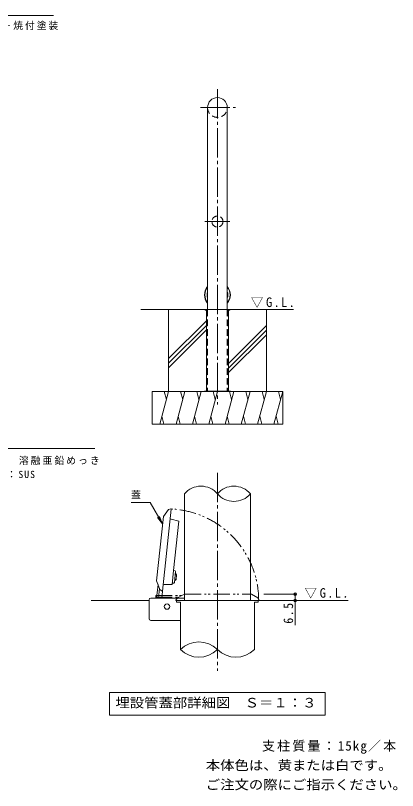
# Model space of a CAD drawing. Units: millimetres, scale not verified, with parts at other scales. Extents: x -1722 to 1780, y -1361 to 1312.
# Drawn here: x 610 to 1780, y -1112 to 1265 of the extents above; entities that cross this region are included whole.
import ezdxf
from ezdxf.enums import TextEntityAlignment as Align

# ---------------------------------------------------------------- set-up
doc = ezdxf.new("R2010")
doc.units = ezdxf.units.MM
doc.header["$LTSCALE"] = 10
doc.header["$PDMODE"] = 32
doc.header["$PDSIZE"] = 8
for name, pattern in [('CHAIN2', [12, 9, -1, 1, -1]), ('DASHED2', [3, 2, -1]), ('DOUBLE_CHAIN1', [8.8, 5, -1, 0.6, -0.6, 0.6, -1])]:
    doc.linetypes.add(name, pattern=pattern)
for name, color, linetype, lineweight in [('C-0', 4, 'Continuous', 9), ('C-1', 7, 'Continuous', 9), ('C-2', 3, 'Continuous', 9), ('C-3', 3, 'DASHED2', 9), ('C-5', 7, 'Continuous', 9), ('C-E', 6, 'Continuous', 5), ('D-0', 4, 'Continuous', 9), ('D-1', 3, 'Continuous', 9), ('D-4', 7, 'Continuous', 9), ('D-5', 7, 'Continuous', 9), ('D-6', 2, 'Continuous', 9), ('D-9', 7, 'Continuous', 9), ('D-B', 2, 'Continuous', 9), ('D-E', 4, 'Continuous', 9)]:
    doc.layers.add(name, color=color, linetype=linetype, lineweight=lineweight)
doc.layers.add('F-5', color=2, linetype='Continuous')
doc.styles.add('ＭＳ ゴシック', font='')
doc.styles.get('ＭＳ ゴシック').set_extended_font_data('MS Gothic')

msp = doc.modelspace()

# ---------------------------------------------------------------- linework, layer by layer
at = {"layer": 'C-0', "color": 7, "linetype": 'CHAIN2'}
for p, q in [((1228.39, 1039.42), (1228.39, 72.15)), ((1176.51, 982.9), (1283.53, 982.91)), ((1189.61, 633.16), (1266.73, 633.16))]:
    msp.add_line(p, q, dxfattribs=at)
at = {"layer": 'C-0'}
for p, q in [((1190.89, 363.17), (1190.89, 361.67)), ((1190.89, 363.17), (1190.89, 361.67)), ((1190.89, 363.17), (1265.89, 363.17)), ((1190.89, 361.67), (1194.39, 361.67)), ((1194.39, 361.67), (1194.39, 113.17)), ((1262.39, 361.67), (1262.39, 113.17)), ((1265.89, 361.67), (1262.39, 361.67)), ((1265.89, 363.17), (1265.89, 361.67))]:
    msp.add_line(p, q, dxfattribs=at)
at = {"layer": 'C-0', "linetype": 'DASHED2'}
for p, q in [((1195.89, 361.67), (1195.89, 113.17)), ((1260.89, 361.67), (1260.89, 113.17))]:
    msp.add_line(p, q, dxfattribs=at)
for centre, start, end in [((1194.39, 361.67), 0, 90), ((1262.39, 361.67), 90, 180)]:
    msp.add_arc(centre, 1.5, start, end, dxfattribs=at)
at = {"layer": 'C-0'}
for major_axis, start_param, end_param in [((-4.16, 39.58), 0.7667625, 2.1642506), ((-4.06, 38.59), 0.7980163, 2.132987), ((-4.16, 39.58), 3.9038804, 5.3103083), ((-4.06, 38.59), 3.9348512, 5.2793375), ((-3.35, 31.83), 1.154745, 1.7762584), ((-3.35, 31.83), 4.2848321, 4.9293566)]:
    msp.add_ellipse((1228.45, 408.15), major_axis=major_axis, ratio=0.9945, start_param=start_param, end_param=end_param, dxfattribs=at)
at = {"layer": 'C-1', "color": 3}
for p, q in [((1198.14, 468.15), (1198.14, 363.17)), ((1258.64, 452.65), (1258.64, 363.17))]:
    msp.add_line(p, q, dxfattribs=at)
at = {"layer": 'C-1'}
for p, q in [((1188.39, 113.17), (1188.39, 111.67)), ((1268.39, 113.17), (1188.39, 113.17)), ((1215.89, 113.17), (1215.89, 111.67)), ((1240.89, 113.17), (1240.89, 111.67)), ((1268.39, 113.17), (1268.39, 111.67))]:
    msp.add_line(p, q, dxfattribs=at)
at = {"layer": 'C-2'}
for p, q in [((1198.14, 982.91), (1198.14, 433.78)), ((1258.64, 982.91), (1258.64, 433.85))]:
    msp.add_line(p, q, dxfattribs=at)
at = {"layer": 'C-2', "linetype": 'DASHED2'}
msp.add_circle((1228.39, 633.16), 17, dxfattribs=at)
at = {"layer": 'C-2'}
msp.add_arc((1228.39, 982.91), 30.25, 0, 180, dxfattribs=at)
at = {"layer": 'C-2', "linetype": 'DASHED2'}
msp.add_arc((1228.39, 982.91), 30.25, 180.00047, 0.00047, dxfattribs=at)
at = {"layer": 'C-3'}
for p, q in [((1198.14, 363.17), (1198.14, 113.17)), ((1258.64, 363.17), (1258.64, 113.17))]:
    msp.add_line(p, q, dxfattribs=at)
at = {"layer": 'C-5'}
for p, q in [((162.75, 1265.08), (726.12, 1265.09)), ((398.33, -63.29), (852.54, -63.29))]:
    msp.add_line(p, q, dxfattribs=at)
at = {"layer": 'C-E'}
for p, q in [((994.18, 363.17), (1190.89, 363.17)), ((1078.39, 111.67), (1078.39, 363.17)), ((1265.89, 363.17), (1461.79, 363.17)), ((1378.39, 111.67), (1378.39, 363.17)), ((1194.39, 328.98), (1078.39, 212.98)), ((1194.39, 314.83), (1078.39, 198.83)), ((1378.39, 314.09), (1262.39, 198.09)), ((1194.39, 300.69), (1078.39, 184.69)), ((1378.39, 299.95), (1262.39, 183.95)), ((1378.39, 285.81), (1262.39, 169.81)), ((1028.39, 111.67), (1428.39, 111.67)), ((1028.39, 11.67), (1028.39, 111.67)), ((1078.39, 111.67), (1051.6, 11.67)), ((1065.34, 111.67), (1071.87, 87.32)), ((1128.39, 111.67), (1101.6, 11.67)), ((1115.34, 111.67), (1121.87, 87.32)), ((1178.39, 111.67), (1151.6, 11.67)), ((1165.34, 111.67), (1171.87, 87.32)), ((1228.39, 111.67), (1201.6, 11.67)), ((1215.34, 111.67), (1221.87, 87.32)), ((1278.39, 111.67), (1251.6, 11.67)), ((1265.34, 111.67), (1271.87, 87.32)), ((1328.39, 111.67), (1301.6, 11.67)), ((1315.34, 111.67), (1321.87, 87.32)), ((1378.39, 111.67), (1351.6, 11.67)), ((1365.34, 111.67), (1371.87, 87.32)), ((1428.39, 111.67), (1401.6, 11.67)), ((1415.34, 111.67), (1421.87, 87.32)), ((1428.39, 11.67), (1428.39, 111.67)), ((1064.65, 11.67), (1058.12, 36.02)), ((1114.65, 11.67), (1108.12, 36.02)), ((1164.65, 11.67), (1158.12, 36.02)), ((1214.65, 11.67), (1208.12, 36.02)), ((1264.65, 11.67), (1258.12, 36.02)), ((1314.65, 11.67), (1308.12, 36.02)), ((1364.65, 11.67), (1358.12, 36.02)), ((1414.65, 11.67), (1408.12, 36.02)), ((1028.39, 11.67), (1428.39, 11.67))]:
    msp.add_line(p, q, dxfattribs=at)
at = {"layer": 'D-0', "color": 7, "linetype": 'CHAIN2'}
msp.add_line((1228.39, -137.09), (1228.39, -744.78), dxfattribs=at)
at = {"layer": 'D-0'}
for p, q in [((1060.47, -500.09), (1086.88, -248.77)), ((1078.09, -250.22), (1062.72, -271.37)), ((1086.05, -248.06), (1078.09, -250.22)), ((1042.01, -468.39), (1062.72, -271.37)), ((1086.56, -279.79), (1109.86, -285.23)), ((1042.01, -468.39), (1045.96, -478.66)), ((1065.48, -480.29), (1089.41, -479.82)), ((1103.39, -529.41), (1103.39, -534.41)), ((1103.39, -529.41), (1352.64, -529.41)), ((1103.39, -534.41), (1115.06, -534.41)), ((1115.06, -534.41), (1115.06, -679.64)), ((1341.73, -534.41), (1353.39, -534.41)), ((1341.73, -534.41), (1341.73, -679.64)), ((1353.39, -529.41), (1353.39, -534.41)), ((1353.39, -529.41), (1353.39, -534.41))]:
    msp.add_line(p, q, dxfattribs=at)
at = {"layer": 'D-0', "linetype": 'DOUBLE_CHAIN1'}
for p, q in [((1128.37, -509.41), (1121.84, -512.74)), ((1128.37, -509.41), (1332.63, -509.41)), ((1102.04, -529.41), (1354.75, -529.41))]:
    msp.add_line(p, q, dxfattribs=at)
at = {"layer": 'D-0'}
msp.add_lwpolyline([(1109.86, -285.23), (1093.89, -437.21), (1093.87, -437.39)], dxfattribs=at)
at = {"layer": 'D-0', "linetype": 'DOUBLE_CHAIN1'}
for points in [[(1121.84, -512.74), (1106, -520.82), (1101.42, -528.5)], [(1355.37, -528.5), (1352.39, -520.82), (1332.63, -509.41)]]:
    msp.add_lwpolyline(points, dxfattribs=at)
at = {"layer": 'D-0'}
for centre, radius, start, end in [((1086.22, -248.7), 0.667, 354, 105.20602), ((1087.32, -276.55), 3.33, 174, 256.87498), ((1065.55, -483.63), 3.33, 91.12502, 174), ((1059.8, -500.02), 0.667, 242.79398, 354), ((1102.04, -528.74), 0.667, 158.79398, 270), ((1171.73, -736.79), 80.48, 45.23975, 134.76025), ((1171.73, -622.5), 80.48, 225.23975, 314.76025), ((1285.06, -622.5), 80.48, 225.23975, 314.76025)]:
    msp.add_arc(centre, radius, start, end, dxfattribs=at)
at = {"layer": 'D-0', "linetype": 'DOUBLE_CHAIN1'}
for centre, radius, start, end in [((1073.4, -529.41), 281.35, 0, 87.23974), ((1354.75, -528.74), 0.667, 270, 21.20602)]:
    msp.add_arc(centre, radius, start, end, dxfattribs=at)
at = {"layer": 'D-1'}
for p, q in [((1127.56, -529.41), (1127.56, -201.82)), ((1329.23, -529.41), (1329.23, -201.82)), ((1024.23, -521.74), (1127.56, -521.74)), ((1019.23, -585.07), (1019.23, -526.74)), ((1024.23, -590.07), (1115.06, -590.07))]:
    msp.add_line(p, q, dxfattribs=at)
at = {"layer": 'D-1', "color": 4}
for p, q in [((1093.87, -437.39), (1089.41, -479.82)), ((1045.96, -478.66), (1052.34, -495.26)), ((1052.34, -495.26), (1059.5, -500.62))]:
    msp.add_line(p, q, dxfattribs=at)
at = {"layer": 'D-1'}
for centre, radius, start, end in [((1177.98, -244.62), 66.14, 40.32968, 139.67032), ((1278.81, -244.62), 66.14, 40.32968, 139.67032), ((1278.81, -159.02), 66.14, 220.32968, 319.67032), ((1024.23, -526.74), 5, 90, 180), ((1024.23, -585.07), 5, 180, 270)]:
    msp.add_arc(centre, radius, start, end, dxfattribs=at)
at = {"layer": 'D-4'}
for p, q in [((1469.52, -509.41), (1370.47, -509.41)), ((1466.52, -509.41), (1466.52, -604.64)), ((1469.52, -529.41), (1392.59, -529.41))]:
    msp.add_line(p, q, dxfattribs=at)
for p in [(1466.52, -509.41), (1466.52, -529.41)]:
    msp.add_point(p, dxfattribs=at)
at = {"layer": 'D-5'}
for p, q in [((1022.47, -228.86), (963.67, -228.86)), ((1060.3, -294.38), (1022.47, -228.86)), ((1060.3, -294.38), (1045.08, -274.55)), ((1060.3, -294.38), (1050.74, -271.29)), ((897.89, -810.94), (1558.89, -810.94)), ((897.89, -810.94), (897.89, -880.94)), ((1558.89, -810.94), (1558.89, -880.94)), ((897.89, -880.94), (1558.89, -880.94))]:
    msp.add_line(p, q, dxfattribs=at)
at = {"layer": 'D-6'}
for p, q in [((1103.24, -450.28), (1099.26, -449.86)), ((1100.87, -447.34), (1099.54, -447.21)), ((1100.87, -447.34), (1103.24, -450.28)), ((1101.71, -464.86), (1103.24, -450.28)), ((1098.78, -467.23), (1097.45, -467.1)), ((1101.71, -464.86), (1097.73, -464.44)), ((1098.78, -467.23), (1101.71, -464.86)), ((1042.1, -521.74), (1046.49, -480.03))]:
    msp.add_line(p, q, dxfattribs=at)
at = {"layer": 'D-6', "linetype": 'DOUBLE_CHAIN1'}
for q in [(1120.53, -513.41), (1039.7, -521.74)]:
    msp.add_line((1039.7, -513.41), q, dxfattribs=at)
at = {"layer": 'D-6', "color": 6, "lineweight": 5}
for p, q in [((1019.23, -529.41), (841.8, -529.41)), ((1352.64, -529.41), (1628.41, -529.41))]:
    msp.add_line(p, q, dxfattribs=at)
at = {"layer": 'D-9'}
for p, q in [((1047.47, -521.74), (1050.7, -490.99)), ((1058.19, -521.74), (1060.47, -500.09))]:
    msp.add_line(p, q, dxfattribs=at)
at = {"layer": 'D-9', "linetype": 'DOUBLE_CHAIN1'}
msp.add_line((1039.7, -518.74), (1110.07, -518.74), dxfattribs=at)
at = {"layer": 'D-B'}
for p, q in [((1099.07, -437.94), (1093.87, -437.39)), ((1100.24, -440.58), (1096.76, -473.73)), ((1100.24, -440.58), (1099.07, -437.94)), ((1096.76, -473.73), (1095.06, -476.06)), ((1095.06, -476.06), (1089.86, -475.52))]:
    msp.add_line(p, q, dxfattribs=at)
at = {"layer": 'D-E'}
msp.add_circle((1073.89, -547.74), 8.33, dxfattribs=at)

# ---------------------------------------------------------------- texts
at = {"layer": 'C-5', "char_height": 21.99, "attachment_point": 7, "style": 'ＭＳ ゴシック'}
for s, insert in [('\\T1.2;STK400\u3000溶融亜鉛めっき＋焼付塗装', (171.12, 1220.74)), ('\\T1.21;蓋：FCD500\u3000溶融亜鉛めっき', (402.54, -113.21)), ('\\T1.2;埋設管本体：SUS', (402.54, -155.76))]:
    msp.add_mtext(s, dxfattribs=dict(at, insert=insert))
at = {"layer": 'C-5', "color": 2, "insert": (1330.75, 368.39), "char_height": 29.33, "attachment_point": 7, "style": 'ＭＳ ゴシック'}
msp.add_mtext('\\T1.22;\\W0.95;▽G.L.', dxfattribs=at)
at = {"layer": 'D-4', "color": 2, "insert": (1495.22, -523.07), "char_height": 29.33, "attachment_point": 7, "style": 'ＭＳ ゴシック'}
msp.add_mtext('\\T1.22;\\W0.95;▽G.L.', dxfattribs=at)
at = {"layer": 'D-4', "color": 2, "insert": (1460.6, -600.05), "char_height": 29.33, "attachment_point": 7, "rotation": 90, "style": 'ＭＳ ゴシック'}
msp.add_mtext('\\T1.27;\\W0.9;6.5', dxfattribs=at)
at = {"layer": 'D-5', "style": 'ＭＳ ゴシック'}
msp.add_text('蓋', height=21.99, dxfattribs=at).set_placement((963.67, -222.19), align=Align.BOTTOM_LEFT)
at = {"layer": 'D-5', "color": 2, "style": 'ＭＳ ゴシック', "width": 1.1}
msp.add_text('埋設管蓋部詳細図\u3000Ｓ＝１：３', height=29.33, dxfattribs=at).set_placement((915.89, -865.94), align=Align.BOTTOM_LEFT)
at = {"layer": 'F-5', "style": 'ＭＳ ゴシック', "width": 1.1}
for s, p in [('本体色は、黄または白です。', (1192.64, -1057.84)), ('ご注文の際にご指示ください。', (1192.64, -1117.31))]:
    msp.add_text(s, height=29.33, dxfattribs=at).set_placement(p, align=Align.BOTTOM_LEFT)
at = {"layer": 'F-5', "insert": (1364.84, -999.01), "char_height": 29.33, "attachment_point": 7, "style": 'ＭＳ ゴシック'}
msp.add_mtext('\\T1.16;支柱質量：15kg／本', dxfattribs=at)

doc.saveas('drawing.dxf')
